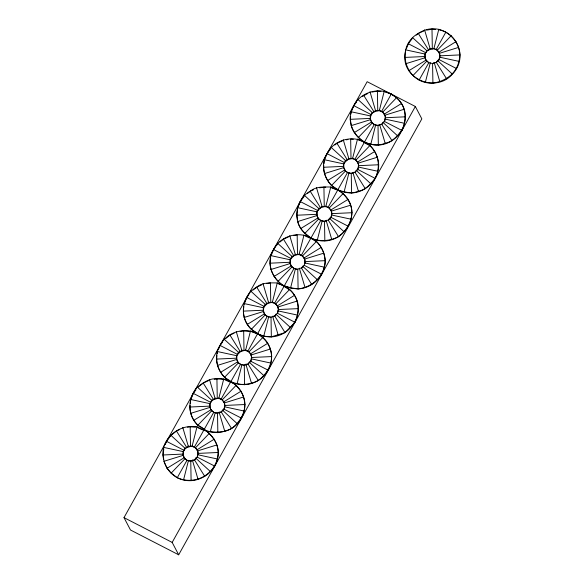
<?xml version="1.0" encoding="UTF-8"?>
<svg xmlns="http://www.w3.org/2000/svg" width="584" height="584" viewBox="0 0 584 584"><rect width="100%" height="100%" fill="white"/><g stroke="black" fill="none" stroke-linecap="round" stroke-linejoin="round"><path stroke-width="0.88" d="M192.063 460.864L190.764 461.09L186.997 460.272L184.201 457.71L183.106 455.374L183.04 451.571L185.237 448.775L188.267 446.132L192.464 446.541L195.552 447.702L197.867 451.498L198.005 454.666M218.81 412.91L217.518 413.136L213.744 412.319L210.948 409.756L209.853 407.428L209.787 403.617L211.985 400.821L215.014 398.179L219.212 398.587L222.3 399.748L224.614 403.551L224.752 406.719M241.703 364.803L238.914 363.27L237.695 361.803L236.608 359.474L236.542 355.663L241.761 350.225L245.959 350.641L249.054 351.802L250.58 353.853L251.653 357.488L250.704 361.211L249.93 362.262M268.457 316.849L265.662 315.316L264.442 313.849L263.355 311.52L263.289 307.717L268.509 302.271L272.706 302.687L275.801 303.848C278.225 306.286 279.232 310.162 277.458 313.258L275.976 314.243L274.75 316.075L272.954 316.893M295.205 268.896L292.409 267.363L291.19 265.895L290.102 263.567L290.036 259.763L295.263 254.317L299.461 254.733L302.548 255.894L304.855 259.69L304.921 263.493M321.952 220.942L319.163 219.409L317.937 217.941L316.849 215.613L316.784 211.809L322.01 206.364L326.208 206.78L329.296 207.941L331.61 211.737L331.748 214.905M349.305 173.207L345.911 171.462L343.596 167.659L343.531 163.856L348.757 158.417L352.955 158.826L356.043 159.987L358.357 163.783L358.496 166.951M376.059 125.261L372.658 123.509L370.344 119.713L370.278 115.902L372.483 113.106L375.505 110.464L379.702 110.872L382.797 112.033L385.104 115.836M434.518 63.174L432.576 63.517L428.809 62.7L426.013 60.137L424.918 57.809L424.853 53.998L427.05 51.202L430.079 48.56L434.277 48.968L437.365 50.129L439.679 53.932L439.745 57.736M351.393 126.253C354.006 135.415 362.248 140.861 369.971 145.482C375.037 150.701 378.396 157.432 378.68 164.768C378.914 179.514 366.204 192.362 351.59 192.983C344.356 192.194 337.296 190.231 330.756 187.011C323.667 187.011 315.988 186.303 310.214 191.245C297.278 198.02 292.912 216.284 300.76 228.534C304.812 234.111 310.681 237.841 316.477 241.382C321.543 246.601 324.901 253.332 325.178 260.668C325.419 275.422 312.703 288.27 298.096 288.883C290.854 288.102 283.802 286.138 277.261 282.919C270.173 282.919 262.486 282.211 256.712 287.153C243.783 293.927 239.418 312.192 247.258 324.441C252.471 332.581 262.946 334.851 267.764 343.261C271.348 349.407 272.414 356.663 270.866 363.598C267.238 377.775 251.478 387.98 237.141 383.608C230.169 382.454 224.271 377.344 216.927 378.819C209.24 378.001 203.29 383.06 197.275 387.009C187.844 397.66 186.858 415.26 197.925 425.145C210.284 432.167 221.599 444.03 217.365 459.506C213.744 473.777 198.319 483.209 183.953 480.099C169.404 477.15 160.286 461.63 163.608 447.373C167.951 433.204 182.449 424.437 197.012 426.78C211.839 435.357 232.512 434.766 241.477 418.18C248.602 405.771 243.871 388.046 230.76 381.805C218.117 375.111 212.189 357.788 220.051 345.429C226.468 332.216 244.725 326.58 257.515 333.851C289.124 348.984 315.688 303.68 284.262 285.897C271.611 279.203 265.691 261.887 273.546 249.529C279.962 236.308 298.22 230.673 311.009 237.951C342.618 253.076 369.183 207.78 337.756 189.997C325.106 183.296 319.185 165.98 327.047 153.621C333.457 140.401 351.721 134.765 364.504 142.043C396.12 157.169 422.677 111.873 391.251 94.09C378.469 86.819 360.211 92.454 353.794 105.668C344.655 120.413 354.094 138.408 368.84 145.058M439.139 29.791C452.943 32.565 463.039 47.618 458.871 61.342C456.33 73.847 444.993 81.373 432.912 83.125C405.311 84.366 394.156 46.786 418.283 33.441C444.687 16.009 474.42 51.136 452.257 74.343C434.978 93.958 398.916 77.679 405.624 51.268M163.754 459.323L163.097 454.987L163.812 448.841M164.155 461.922L167.017 468.302L171.178 473.098L177.266 477.712L186.997 460.272C182.449 457.819 182.434 452.14 184.931 448.184L192.158 445.95C195.238 447.329 198.02 449.775 198.151 453.396L197.209 457.111L196.428 458.163M177.266 477.712C195.939 486.216 217.591 473.128 218.19 452.483C217.993 440.051 208.488 431.211 198.239 425.729C192.881 420.414 189.377 412.903 190.048 405.281M190.253 403.522L190.661 400.011M194.289 447.198L213.744 412.319C209.196 409.866 209.181 404.186 211.678 400.237L218.905 398.003C221.986 399.376 224.767 401.829 224.898 405.442L223.957 409.165L223.183 410.216M197.326 427.364C208.152 433.27 220.533 434.262 231.563 428.503C239.257 422.604 244.535 414.406 244.937 404.529C244.74 392.098 235.243 383.257 224.986 377.782C219.204 372.074 215.62 363.73 217 355.568M217.204 353.816L217.409 352.057M245.557 364.956L244.265 365.183L240.491 364.365C235.943 361.912 235.929 356.233 238.425 352.283L245.652 350.05C248.733 351.422 251.522 353.875 251.653 357.488L271.684 356.576C271.487 344.144 261.99 335.304 251.733 329.829C245.696 323.923 242.207 315.17 243.849 306.739M275.772 315.25L274.75 316.075L272.64 316.302L271.012 317.229L267.238 316.418C262.69 313.958 262.683 308.286 265.173 304.33L272.399 302.096C275.48 303.476 278.269 305.921 278.4 309.535L277.458 313.258L294.971 322.273C300.139 311.652 299.052 298.139 290.036 289.927C278.166 284.138 267.421 271.954 270.706 257.909M278.407 283.809L290.949 288.292L298.096 288.883L297.76 269.275L293.986 268.465C289.438 266.005 289.43 260.333 291.927 256.376L299.147 254.142C302.235 255.522 305.016 257.967 305.147 261.581L304.206 265.304L302.724 266.289L301.497 268.122L299.388 268.348L297.76 269.275L296.46 269.166M297.497 219.555L296.84 215.226L297.555 209.079M326.449 220.986L324.507 221.321L320.733 220.511C316.185 218.058 316.178 212.379 318.674 208.422L325.894 206.188C328.982 207.568 331.763 210.014 331.894 213.627L330.953 217.35L328.763 219.752M305.155 235.856C315.725 241.696 327.821 242.207 338.552 236.695C346.254 230.789 351.531 222.599 351.933 212.722C351.736 200.29 342.231 191.45 331.982 185.968C326.624 180.653 323.12 173.141 323.791 165.513M323.996 163.761L324.405 160.25M353.196 173.032L351.254 173.375L347.487 172.557C342.939 170.105 342.925 164.425 345.421 160.469L352.648 158.235C355.729 159.614 358.51 162.06 358.642 165.673L357.7 169.397L356.919 170.448M351.261 125.385L350.334 119.318L350.641 116.683M350.947 114.055L351.152 112.296M379.301 125.195L378.009 125.421L374.234 124.604C369.687 122.151 369.672 116.472 372.169 112.515L379.396 110.288C382.87 111.712 385.995 114.975 385.243 119.005M419.078 80.139L428.809 62.7C424.261 60.247 424.247 54.567 426.743 50.618L433.97 48.384C437.051 49.757 439.832 52.202 439.964 55.823L439.022 59.546L438.241 60.597M383.673 122.501L384.447 121.45L385.396 117.727L385.199 116.464M224.913 379.709C235.483 385.557 247.572 386.06 258.31 380.549C266.005 374.651 271.283 366.453 271.684 356.576M298.096 288.883C312.63 287.401 324.843 275.568 325.178 260.668C324.558 253.66 322.003 246.864 316.791 241.973C309.002 237.002 300.519 231.636 297.898 222.161M331.07 187.603C339.706 190.888 349.239 195.384 358.393 191.151C365.971 190.056 370.475 183.741 375.22 178.412C380.388 167.798 379.301 154.278 370.285 146.066M357.817 139.649C366.453 142.941 375.986 147.431 385.148 143.197C392.725 142.102 397.222 135.787 401.967 130.466C406.917 120.143 406.252 106.93 397.594 98.791M183.646 479.515L188.508 460.338M192.158 445.95L197.012 426.78M210.393 431.561L215.255 412.384M218.905 398.003L223.767 378.826M237.141 383.608L242.002 364.431M245.652 350.05L250.514 330.873M263.895 335.654L268.757 316.477M272.399 302.096L277.261 282.919M290.642 287.7L295.504 268.523M299.147 254.142L304.008 234.965M317.389 239.747L322.251 220.569M325.894 206.188L330.756 187.011M344.137 191.8L348.998 172.623M352.648 158.235L357.51 139.058M370.884 143.846L375.746 124.669M379.396 110.288L384.257 91.111M425.459 81.942L430.32 62.765M433.97 48.384L438.825 29.207M165.236 444.65L166.557 441.336L170.835 435.554M190.99 399.186L193.304 393.382L195.983 389.769M218.401 349.575L220.051 345.429L222.73 341.815M244.163 304.111L246.798 297.482L248.945 294.591M271.567 254.5L273.546 249.529L275.152 247.361M193.304 460.477L194.508 459.929L195.735 458.104L197.209 457.111L197.691 455.907M298.314 206.546L300.3 201.575L304.045 196.516M220.051 412.523L221.256 411.976L222.482 410.151L223.957 409.165L224.438 407.961M324.733 159.425L327.047 153.621L330.259 149.285M242.966 365.073L244.265 365.183L245.893 364.255L248.003 364.029L249.229 362.197L250.704 361.211L251.427 359.401M351.48 111.471L353.794 105.668L356.474 102.054M323.207 221.219L324.507 221.321L326.142 220.394L328.252 220.168L329.478 218.343L330.953 217.35L331.435 216.146M349.955 173.266L351.254 173.375L352.889 172.441L354.999 172.214L356.225 170.389L357.7 169.397L358.182 168.192M406.384 48.735L408.369 43.764L412.114 38.705M380.549 124.808L381.746 124.261L382.973 122.436L384.447 121.45L385.17 119.64M435.116 62.904L436.321 62.357L437.547 60.532L439.022 59.546L439.504 58.342M123.998 517.628L367.168 81.694L415.341 106.485L421.838 118.866L178.675 554.8L130.502 530.009L123.998 517.628L172.171 542.419L178.675 554.8M221.037 399.244L240.491 364.365M247.784 351.291L267.238 316.418M274.531 303.337L293.986 268.465M301.286 255.383L320.733 220.511M328.033 207.429L347.487 172.557M354.78 159.483L374.234 124.604M381.527 111.529L391.251 94.09L395.587 97.112M436.102 49.625L445.826 32.186M172.171 542.419L415.341 106.485M276.225 245.915L277.298 244.47M251.66 331.763L264.202 336.245L271.348 336.837L285.058 332.603L294.971 322.273M412.99 75.526L426.919 61.013M437.365 50.129L451.293 35.624M358.415 137.43L372.344 122.917M382.797 112.033L396.726 97.528M331.668 185.383L345.597 170.871M356.043 159.987L369.971 145.482M304.921 233.33L318.849 218.825M329.296 207.941L343.224 193.428M278.174 281.284L292.102 266.779M302.548 255.894L316.477 241.382M251.427 329.237L265.355 314.725M275.801 303.848L289.73 289.336M224.679 377.191L238.608 362.679M249.054 351.802L262.983 337.289M197.925 425.145L211.853 410.632M222.3 399.748L236.235 385.243M171.178 473.098L185.106 458.586M195.552 447.702L209.481 433.197M416.173 35.142L418.283 33.441L424.057 30.821M362.299 96.477L367.832 93.469M432.912 83.125L432.576 63.517L434.211 62.59L436.321 62.357L437.854 61.123M334.851 145L336.961 143.292L342.735 140.671M376.709 125.312L378.009 125.421L379.636 124.494L381.746 124.261L382.768 123.436M307.396 193.523L310.214 191.245L313.513 189.749M356.021 171.389L354.999 172.214L365.307 188.742M279.94 242.039L283.466 239.199L288.408 236.951M253.193 289.993L256.712 287.153L261.661 284.904M303.038 266.881L301.497 268.122L311.805 284.649M225.745 338.516L229.965 335.106L234.089 333.23M198.29 387.031L203.217 383.06L208.167 380.812M249.025 363.197L248.003 364.029L258.31 380.549M171.543 434.985L176.47 431.007L179.77 429.51M215.569 412.976L217.518 413.136L219.146 412.209L221.256 411.976L222.278 411.151M188.814 460.922L190.764 461.09L192.399 460.156L194.508 459.929L195.531 459.104M408.829 70.73L426.013 60.137M438.898 52.188L456.082 41.595M354.254 132.634L371.439 122.041M384.323 114.092L401.507 103.499M327.507 180.587L344.691 169.988M357.576 162.045L374.76 151.453M300.76 228.534L317.937 217.941M330.829 209.999L348.006 199.407M274.013 276.488L291.19 265.895M304.082 257.953L321.258 247.361M247.258 324.441L264.442 313.849M277.327 305.906L294.511 295.307M220.511 372.395L237.695 361.803M250.58 353.853L267.764 343.261M193.764 420.349L210.948 409.756M223.833 401.807L241.017 391.214M167.017 468.302L184.201 457.71M197.085 449.76L214.27 439.168M246.207 364.847L247.404 364.299M405.654 63.758L424.918 57.809M439.365 53.341L458.63 47.384M351.079 125.662L370.344 119.713M384.798 115.245L404.062 109.288M324.332 173.616L343.596 167.659M358.043 163.199L377.308 157.242M297.584 221.57L316.849 215.613M331.296 211.145L350.561 205.196M270.837 269.523L290.102 263.567M304.549 259.099L323.813 253.149M244.09 317.477L263.355 311.52M277.801 307.053L297.066 301.096M217.343 365.431L236.608 359.474M251.054 355.006L270.319 349.049M190.588 413.377L209.853 407.428M224.307 402.96L243.564 397.003M163.841 461.331L183.106 455.374M197.553 450.914L216.817 444.957M426.656 30.134L431.992 29.2L435.562 29.499M372.081 92.038L377.417 91.104L380.994 91.403M346.224 139.832L348.006 139.525M319.477 187.785L325.711 187.157M293.621 235.586L297.176 234.958L297.512 254.573M266.866 283.532L270.428 282.911L270.764 302.519M240.119 331.486L243.674 330.865L249.93 331.383M214.262 379.286L216.927 378.819L223.183 379.337M187.515 427.24L190.18 426.773L195.538 427.218M404.909 57.415L424.94 56.502M439.964 55.823L460.002 54.911M350.334 119.318L370.365 118.406M385.396 117.727L405.427 116.815M323.587 167.272L343.618 166.36M358.642 165.673L378.68 164.768M296.84 215.226L316.871 214.313M331.894 213.627L351.933 212.722M270.085 263.18L290.124 262.267M305.147 261.581L325.178 260.668M243.338 311.126L263.377 310.221M278.4 309.535L298.431 308.622M216.591 359.08L236.622 358.167M189.844 407.033L209.875 406.121M224.898 405.442L244.937 404.529M163.097 454.987L183.128 454.075M198.151 453.396L218.19 452.483M353.349 139.277L350.67 139.058L351.006 158.665M269.713 317.119L271.012 317.229L271.348 336.837M405.42 49.801L424.853 53.998M439.431 57.144L458.871 61.342M350.845 111.705L370.278 115.902M384.863 119.048L404.296 123.246M324.098 159.658L343.531 163.856M358.109 167.002L377.549 171.2M297.344 207.612L316.784 211.809M331.362 214.956L350.801 219.153M270.596 255.566L290.036 259.763M304.614 262.909L324.054 267.1M243.849 303.519L263.289 307.717M277.867 310.863L297.307 315.053M217.102 351.473L236.542 355.663M251.12 358.81L270.553 363.007M190.355 399.427L209.787 403.617M224.365 406.763L243.805 410.961M163.608 447.373L183.04 451.571M197.618 454.717L217.058 458.914M384.564 91.695L391.251 94.09M408.369 43.764L425.882 52.779M439.022 59.546L456.542 68.562M353.794 105.668L371.314 114.683M384.447 121.45L401.967 130.466M327.047 153.621L344.56 162.637M357.7 169.397L375.22 178.412M300.3 201.575L317.813 210.59M330.953 217.35L348.466 226.366M273.546 249.529L291.066 258.544M304.206 265.304L321.718 274.319M246.798 297.482L264.318 306.498M220.051 345.429L237.571 354.452M250.704 361.211L268.224 370.227M193.304 393.382L210.824 402.398M223.957 409.165L241.477 418.18M166.557 441.336L184.07 450.352M197.209 457.111L214.729 466.127M412.341 37.391L426.743 50.618M437.547 60.532L451.95 73.752M357.766 99.295L372.169 112.515M382.973 122.436L397.375 135.656M331.018 147.248L345.421 160.469M356.225 170.389L370.628 183.61M304.271 195.202L318.674 208.422M329.478 218.343L343.874 231.563M277.524 243.156L291.927 256.376M302.724 266.289L317.127 279.517M250.77 291.109L265.173 304.33M275.976 314.243L290.379 327.463M224.022 339.063L238.425 352.283M249.229 362.197L263.632 375.417M197.275 387.009L211.678 400.237M222.482 410.151L236.885 423.371M170.528 434.963L184.931 448.184M195.735 458.104L210.138 471.324M418.283 33.441L428.59 49.968M436.321 62.357L446.629 78.884M363.708 95.345L374.016 111.865M381.746 124.261L392.054 140.788M336.961 143.292L347.268 159.819M310.214 191.245L320.521 207.773M328.252 220.168L338.552 236.695M283.466 239.199L293.767 255.726M256.712 287.153L267.019 303.68M274.75 316.075L285.058 332.603M229.965 335.106L240.272 351.634M203.217 383.06L213.525 399.587M221.256 411.976L231.563 428.503M176.47 431.007L186.778 447.534M194.508 459.929L204.816 476.456M424.568 29.85L430.079 48.56M434.211 62.59L439.716 81.293M369.993 91.754L375.505 110.464M379.636 124.494L385.148 143.197M343.246 139.707L348.757 158.417M352.889 172.441L358.393 191.151M316.499 187.661L322.01 206.364M326.142 220.394L331.646 239.104M289.752 235.615L295.263 254.317M299.388 268.348L304.899 287.051M263.004 283.568L268.509 302.271M272.64 316.302L278.152 335.004M236.257 331.522L241.761 350.225M245.893 364.255L251.405 382.958M209.503 379.476L215.014 398.179M219.146 412.209L224.657 430.912M182.755 427.422L188.267 446.132M192.399 460.156L197.903 478.865M431.992 29.2L432.328 48.808M377.417 91.104L377.753 110.712M378.009 125.421L378.337 145.029M351.254 173.375L351.59 192.983M323.923 187.011L324.259 206.619M324.507 221.321L324.843 240.936M243.674 330.865L244.01 350.473M244.265 365.183L244.601 384.79M216.927 378.819L217.263 398.427M217.518 413.136L217.847 432.744M190.18 426.773L190.515 446.38M190.764 461.09L191.099 480.698"/></g></svg>
